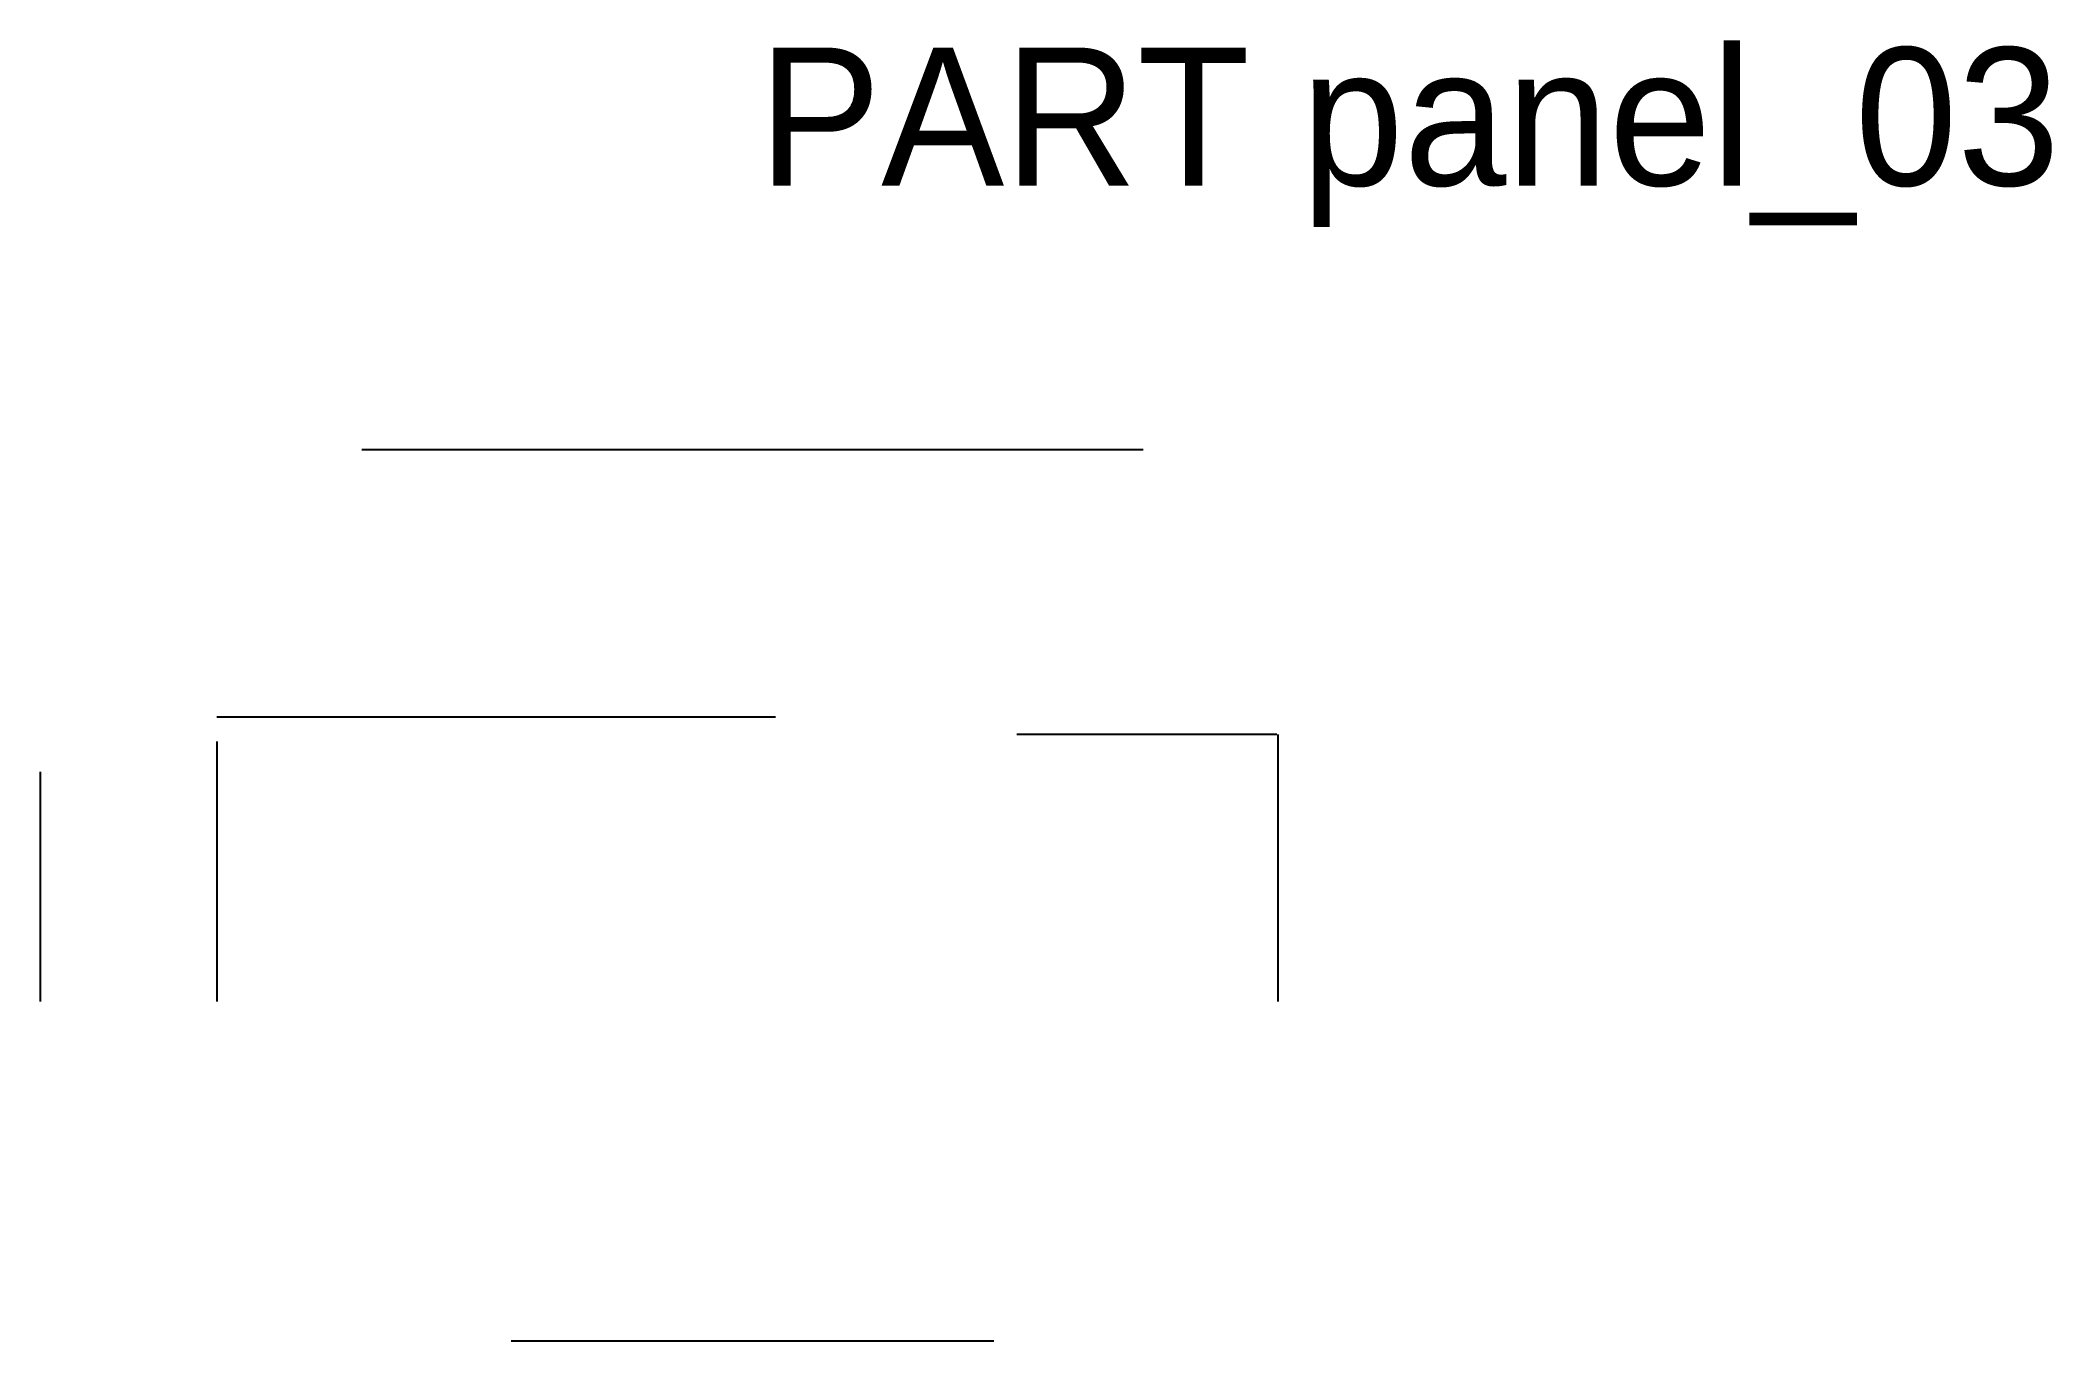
# Model space of a CAD drawing. Header units: millimetres. Extents: x 24 to 199, y 38 to 151.
import ezdxf

# ---------------------------------------------------------------- set-up
doc = ezdxf.new("R2010")
doc.units = ezdxf.units.MM
for name, color, linetype in [('ANNOTATIONS', 3, 'Continuous'), ('DIMENSION', 1, 'Continuous'), ('GEOMETRY', 7, 'Continuous')]:
    doc.layers.add(name, color=color, linetype=linetype)

msp = doc.modelspace()

# ---------------------------------------------------------------- linework, layer by layer
at = {"layer": 'DIMENSION'}
for p, q in [((39.375, 89.625), (39.375, 67)), ((131.75, 67), (131.75, 90.25)), ((24, 87), (24, 67))]:
    msp.add_line(p, q, dxfattribs=at)
at = {"layer": 'GEOMETRY'}
for p, q in [((120, 115), (52, 115)), ((120, 115), (52, 115)), ((88, 91.75), (39.375, 91.75)), ((88, 91.75), (39.375, 91.75)), ((39.375, 89.625), (39.375, 67)), ((131.625, 90.25), (109, 90.25)), ((131.625, 90.25), (109, 90.25)), ((131.75, 67), (131.75, 90.25)), ((24, 87), (24, 67)), ((65, 37.5), (107, 37.5)), ((65, 37.5), (107, 37.5))]:
    msp.add_line(p, q, dxfattribs=at)

# ---------------------------------------------------------------- texts
at = {"layer": 'ANNOTATIONS'}
msp.add_text('PART panel_03', height=12, dxfattribs=at).set_placement((86.5, 138))

doc.saveas('drawing.dxf')
